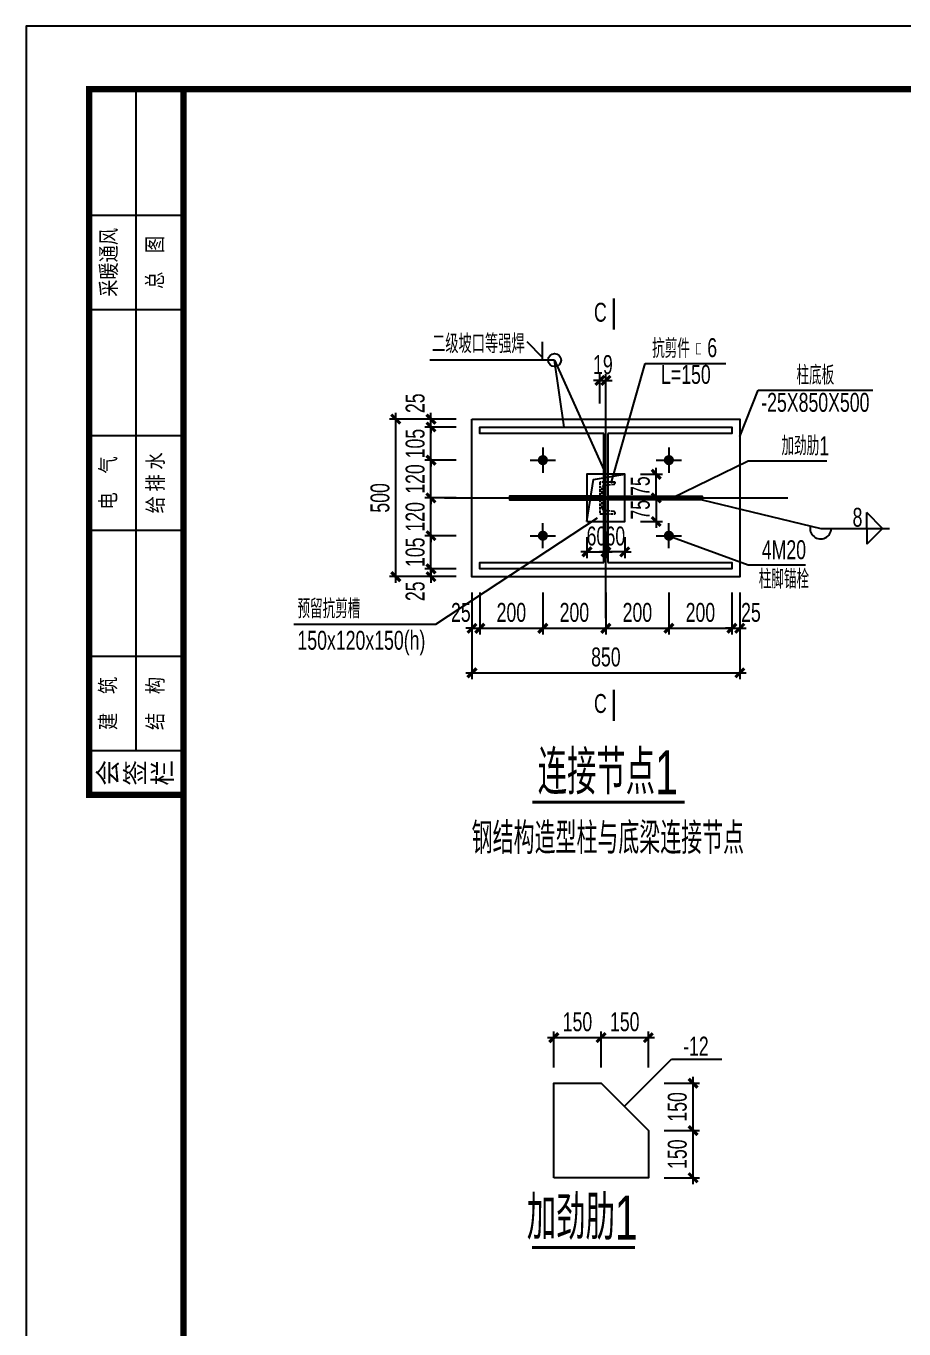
# Model space of a CAD drawing. Header units: millimetres. Extents: x 2359 to 61759, y 2141 to 44141.
# Drawn here: x 2359 to 16291, y 23464 to 44141 of the extents above; entities that cross this region are included whole.
import ezdxf
from ezdxf.enums import TextEntityAlignment as Align

# ---------------------------------------------------------------- set-up
doc = ezdxf.new("R2010")
doc.units = ezdxf.units.MM
doc.header["$LTSCALE"] = 800
doc.linetypes.add('Sx-T-GZJD$0$Sx-T-A-DG$0$DASH', pattern=[0.35, 0.25, -0.1])
doc.linetypes.add('Sx-T-GZJD$0$Sx-T-A-DG$0$DOTE', pattern=[2.42, 2, -0.2, 0.02, -0.2])
for name, color, linetype in [('Sx-T-GZJD$0$S-TEXT', 7, 'Continuous'), ('Sx-T-GZJD$0$Sx-T-A-DG$0$F-TEXT', 7, 'Continuous'), ('Sx-T-GZJD$0$Sx-T-A-DG$0$Prof', 2, 'Continuous'), ('Sx-T-GZJD$0$Sx-T-A-DG$0$PUB_TEXT', 7, 'Continuous'), ('Sx-T-GZJD$0$Sx-T-A-DG$0$S-AXIS', 222, 'Sx-T-GZJD$0$Sx-T-A-DG$0$DOTE'), ('Sx-T-GZJD$0$Sx-T-A-DG$0$S-BDER', 101, 'Continuous'), ('Sx-T-GZJD$0$Sx-T-A-DG$0$S-COLU', 30, 'Continuous'), ('Sx-T-GZJD$0$Sx-T-A-DG$0$STGJ_BOLT_THIN', 9, 'Continuous')]:
    doc.layers.add(name, color=color, linetype=linetype)
doc.styles.add('JZFZ-LOGO-CHB', font='SIMYOU.TTF', dxfattribs={"width": 0.8})
doc.styles.add('Sx-T-GZJD$0$Sx-T-A-DG$0$TSSD_Dimension', font='jzfz_ena.shx', dxfattribs={"width": 0.7, "bigfont": 'JZFZ_CNA.shx'})
doc.styles.add('Sx-T-GZJD$0$Sx-T-A-DG$0$TSSD_Rein', font='Tssdeng.shx', dxfattribs={"width": 0.7, "bigfont": 'hztxt.shx'})
doc.dimstyles.new('Sx-T-GZJD$0$Sx-T-A-DG$0$TSSD_100_20', dxfattribs={"dimtxt": 300, "dimasz": 100, "dimexe": 100, "dimexo": 250, "dimgap": 100, "dimtad": 1, "dimdec": 0, "dimlfac": 0.2, "dimzin": 0, "dimdsep": 46, "dimtxsty": 'Sx-T-GZJD$0$Sx-T-A-DG$0$TSSD_Dimension', "dimblk": 'Sx-T-GZJD$0$Sx-T-A-DG$0$_ArchTick', "dimcen": 0, "dimdle": 100, "dimclrt": 7, "dimadec": 0, "dimazin": 0, "dimtfac": 1, "dimtdec": 0, "dimtix": 1, "dimtmove": 2, "dimatfit": 3, "dimfxl": 0, "dimtolj": 1, "dimtzin": 0, "dimarcsym": 0})

# ---------------------------------------------------------------- blocks, each defined once
blk = doc.blocks.new('Sx-T-GZJD$0$Sx-T-A-DG$0$_ArchTick')
at = {"color": 0, "const_width": 0.5}
blk.add_lwpolyline([(-0.71, -0.71), (0.71, 0.71)], dxfattribs=at)
blk = doc.blocks.new('*D40')
at = {"layer": 'Defpoints', "color": 0, "transparency": 16777216}
for p in [(9436, 35403), (9561, 35403), (9561, 34584)]:
    blk.add_point(p, dxfattribs=at)
at = {"layer": 'Sx-T-GZJD$0$Sx-T-A-DG$0$S-BDER', "color": 0, "lineweight": -2, "transparency": 16777216}
for p, q in [((9436, 35153), (9436, 34484)), ((9561, 35153), (9561, 34484)), ((9436, 34584), (9336, 34584)), ((9436, 34584), (9561, 34584)), ((9561, 34584), (9661, 34584))]:
    blk.add_line(p, q, dxfattribs=at)
at = {"layer": 'Sx-T-GZJD$0$Sx-T-A-DG$0$S-BDER', "color": 0, "lineweight": -2, "transparency": 16777216, "xscale": 100, "yscale": 100, "zscale": 100}
blk.add_blockref('Sx-T-GZJD$0$Sx-T-A-DG$0$_ArchTick', (9436, 34584), dxfattribs=at)
at = {"layer": 'Sx-T-GZJD$0$Sx-T-A-DG$0$S-BDER', "color": 0, "lineweight": -2, "transparency": 16777216, "xscale": 100, "yscale": 100, "zscale": 100, "rotation": 180}
blk.add_blockref('Sx-T-GZJD$0$Sx-T-A-DG$0$_ArchTick', (9561, 34584), dxfattribs=at)
at = {"layer": 'Sx-T-GZJD$0$Sx-T-A-DG$0$S-BDER', "color": 7, "transparency": 16777216, "insert": (9259, 34834), "char_height": 300, "attachment_point": 5, "style": 'Sx-T-GZJD$0$Sx-T-A-DG$0$TSSD_Dimension'}
blk.add_mtext('\\A1;25', dxfattribs=at)
blk = doc.blocks.new('*D41')
at = {"layer": 'Defpoints', "color": 0, "transparency": 16777216}
for p in [(13561, 35403), (13686, 35403), (13686, 34584)]:
    blk.add_point(p, dxfattribs=at)
at = {"layer": 'Sx-T-GZJD$0$Sx-T-A-DG$0$S-BDER', "color": 0, "lineweight": -2, "transparency": 16777216}
for p, q in [((13561, 35153), (13561, 34484)), ((13686, 35153), (13686, 34484)), ((13561, 34584), (13461, 34584)), ((13561, 34584), (13686, 34584)), ((13686, 34584), (13786, 34584))]:
    blk.add_line(p, q, dxfattribs=at)
at = {"layer": 'Sx-T-GZJD$0$Sx-T-A-DG$0$S-BDER', "color": 0, "lineweight": -2, "transparency": 16777216, "xscale": 100, "yscale": 100, "zscale": 100}
blk.add_blockref('Sx-T-GZJD$0$Sx-T-A-DG$0$_ArchTick', (13561, 34584), dxfattribs=at)
at = {"layer": 'Sx-T-GZJD$0$Sx-T-A-DG$0$S-BDER', "color": 0, "lineweight": -2, "transparency": 16777216, "xscale": 100, "yscale": 100, "zscale": 100, "rotation": 180}
blk.add_blockref('Sx-T-GZJD$0$Sx-T-A-DG$0$_ArchTick', (13686, 34584), dxfattribs=at)
at = {"layer": 'Sx-T-GZJD$0$Sx-T-A-DG$0$S-BDER', "color": 7, "transparency": 16777216, "insert": (13863, 34834), "char_height": 300, "attachment_point": 5, "style": 'Sx-T-GZJD$0$Sx-T-A-DG$0$TSSD_Dimension'}
blk.add_mtext('\\A1;25', dxfattribs=at)
blk = doc.blocks.new('*D42')
at = {"layer": 'Defpoints', "color": 0, "transparency": 16777216}
for p in [(8785, 36053), (9436, 36053), (9436, 35528)]:
    blk.add_point(p, dxfattribs=at)
at = {"layer": 'Sx-T-GZJD$0$Sx-T-A-DG$0$S-BDER', "color": 0, "lineweight": -2, "transparency": 16777216}
for p, q in [((9186, 36053), (8685, 36053)), ((8785, 36053), (8785, 36153)), ((8785, 35528), (8785, 36053)), ((9186, 35528), (8685, 35528)), ((8785, 35528), (8785, 35428))]:
    blk.add_line(p, q, dxfattribs=at)
at = {"layer": 'Sx-T-GZJD$0$Sx-T-A-DG$0$S-BDER', "color": 0, "lineweight": -2, "transparency": 16777216, "xscale": 100, "yscale": 100, "zscale": 100}
for p, rotation in [((8785, 36053), 270), ((8785, 35528), 90)]:
    blk.add_blockref('Sx-T-GZJD$0$Sx-T-A-DG$0$_ArchTick', p, dxfattribs=dict(at, rotation=rotation))
at = {"layer": 'Sx-T-GZJD$0$Sx-T-A-DG$0$S-BDER', "color": 7, "transparency": 16777216, "insert": (8535, 35790), "char_height": 300, "attachment_point": 5, "rotation": 90, "style": 'Sx-T-GZJD$0$Sx-T-A-DG$0$TSSD_Dimension'}
blk.add_mtext('\\A1;105', dxfattribs=at)
blk = doc.blocks.new('*D43')
at = {"layer": 'Defpoints', "color": 0, "transparency": 16777216}
for p in [(8785, 37903), (9436, 37903), (9436, 37778)]:
    blk.add_point(p, dxfattribs=at)
at = {"layer": 'Sx-T-GZJD$0$Sx-T-A-DG$0$S-BDER', "color": 0, "lineweight": -2, "transparency": 16777216}
for p, q in [((9186, 37903), (8685, 37903)), ((8785, 37903), (8785, 38003)), ((8785, 37778), (8785, 37903)), ((9186, 37778), (8685, 37778)), ((8785, 37778), (8785, 37678))]:
    blk.add_line(p, q, dxfattribs=at)
at = {"layer": 'Sx-T-GZJD$0$Sx-T-A-DG$0$S-BDER', "color": 0, "lineweight": -2, "transparency": 16777216, "xscale": 100, "yscale": 100, "zscale": 100}
for p, rotation in [((8785, 37903), 270), ((8785, 37778), 90)]:
    blk.add_blockref('Sx-T-GZJD$0$Sx-T-A-DG$0$_ArchTick', p, dxfattribs=dict(at, rotation=rotation))
at = {"layer": 'Sx-T-GZJD$0$Sx-T-A-DG$0$S-BDER', "color": 7, "transparency": 16777216, "insert": (8535, 38155), "char_height": 300, "attachment_point": 5, "rotation": 90, "style": 'Sx-T-GZJD$0$Sx-T-A-DG$0$TSSD_Dimension'}
blk.add_mtext('\\A1;25', dxfattribs=at)
blk = doc.blocks.new('*D44')
at = {"layer": 'Defpoints', "color": 0, "transparency": 16777216}
for p in [(9436, 35403), (13686, 35403), (13686, 33877)]:
    blk.add_point(p, dxfattribs=at)
at = {"layer": 'Sx-T-GZJD$0$Sx-T-A-DG$0$S-BDER', "color": 0, "lineweight": -2, "transparency": 16777216}
for p, q in [((9436, 35153), (9436, 33777)), ((13686, 35153), (13686, 33777)), ((9336, 33877), (13786, 33877))]:
    blk.add_line(p, q, dxfattribs=at)
at = {"layer": 'Sx-T-GZJD$0$Sx-T-A-DG$0$S-BDER', "color": 0, "lineweight": -2, "transparency": 16777216, "xscale": 100, "yscale": 100, "zscale": 100, "rotation": 180}
blk.add_blockref('Sx-T-GZJD$0$Sx-T-A-DG$0$_ArchTick', (9436, 33877), dxfattribs=at)
at = {"layer": 'Sx-T-GZJD$0$Sx-T-A-DG$0$S-BDER', "color": 0, "lineweight": -2, "transparency": 16777216, "xscale": 100, "yscale": 100, "zscale": 100}
blk.add_blockref('Sx-T-GZJD$0$Sx-T-A-DG$0$_ArchTick', (13686, 33877), dxfattribs=at)
at = {"layer": 'Sx-T-GZJD$0$Sx-T-A-DG$0$S-BDER', "color": 7, "transparency": 16777216, "insert": (11561, 34127), "char_height": 300, "attachment_point": 5, "style": 'Sx-T-GZJD$0$Sx-T-A-DG$0$TSSD_Dimension'}
blk.add_mtext('\\A1;850', dxfattribs=at)
blk = doc.blocks.new('*D45')
at = {"layer": 'Defpoints', "color": 0, "transparency": 16777216}
for p in [(8227, 37903), (9436, 37903), (9436, 35403)]:
    blk.add_point(p, dxfattribs=at)
at = {"layer": 'Sx-T-GZJD$0$Sx-T-A-DG$0$S-BDER', "color": 0, "lineweight": -2, "transparency": 16777216}
for p, q in [((9186, 37903), (8127, 37903)), ((8227, 35303), (8227, 38003)), ((9186, 35403), (8127, 35403))]:
    blk.add_line(p, q, dxfattribs=at)
at = {"layer": 'Sx-T-GZJD$0$Sx-T-A-DG$0$S-BDER', "color": 0, "lineweight": -2, "transparency": 16777216, "xscale": 100, "yscale": 100, "zscale": 100}
for p, rotation in [((8227, 37903), 90), ((8227, 35403), 270)]:
    blk.add_blockref('Sx-T-GZJD$0$Sx-T-A-DG$0$_ArchTick', p, dxfattribs=dict(at, rotation=rotation))
at = {"layer": 'Sx-T-GZJD$0$Sx-T-A-DG$0$S-BDER', "color": 7, "transparency": 16777216, "insert": (7977, 36653), "char_height": 300, "attachment_point": 5, "rotation": 90, "style": 'Sx-T-GZJD$0$Sx-T-A-DG$0$TSSD_Dimension'}
blk.add_mtext('\\A1;500', dxfattribs=at)
blk = doc.blocks.new('*D46')
at = {"layer": 'Defpoints', "color": 0, "transparency": 16777216}
for p in [(11485, 28087), (10735, 27363), (11485, 27363)]:
    blk.add_point(p, dxfattribs=at)
at = {"layer": 'Sx-T-GZJD$0$Sx-T-A-DG$0$S-BDER', "color": 0, "lineweight": -2, "transparency": 16777216}
for p, q in [((10735, 27613), (10735, 28187)), ((11485, 27613), (11485, 28187)), ((10635, 28087), (11585, 28087))]:
    blk.add_line(p, q, dxfattribs=at)
at = {"layer": 'Sx-T-GZJD$0$Sx-T-A-DG$0$S-BDER', "color": 0, "lineweight": -2, "transparency": 16777216, "xscale": 100, "yscale": 100, "zscale": 100, "rotation": 180}
blk.add_blockref('Sx-T-GZJD$0$Sx-T-A-DG$0$_ArchTick', (10735, 28087), dxfattribs=at)
at = {"layer": 'Sx-T-GZJD$0$Sx-T-A-DG$0$S-BDER', "color": 0, "lineweight": -2, "transparency": 16777216, "xscale": 100, "yscale": 100, "zscale": 100}
blk.add_blockref('Sx-T-GZJD$0$Sx-T-A-DG$0$_ArchTick', (11485, 28087), dxfattribs=at)
at = {"layer": 'Sx-T-GZJD$0$Sx-T-A-DG$0$S-BDER', "color": 7, "transparency": 16777216, "insert": (11110, 28337), "char_height": 300, "attachment_point": 5, "style": 'Sx-T-GZJD$0$Sx-T-A-DG$0$TSSD_Dimension'}
blk.add_mtext('\\A1;150', dxfattribs=at)
blk = doc.blocks.new('*D47')
at = {"layer": 'Defpoints', "color": 0, "transparency": 16777216}
for p in [(12235, 28087), (11485, 27363), (12235, 27363)]:
    blk.add_point(p, dxfattribs=at)
at = {"layer": 'Sx-T-GZJD$0$Sx-T-A-DG$0$S-BDER', "color": 0, "lineweight": -2, "transparency": 16777216}
for p, q in [((11485, 27613), (11485, 28187)), ((12235, 27613), (12235, 28187)), ((11385, 28087), (12335, 28087))]:
    blk.add_line(p, q, dxfattribs=at)
at = {"layer": 'Sx-T-GZJD$0$Sx-T-A-DG$0$S-BDER', "color": 0, "lineweight": -2, "transparency": 16777216, "xscale": 100, "yscale": 100, "zscale": 100, "rotation": 180}
blk.add_blockref('Sx-T-GZJD$0$Sx-T-A-DG$0$_ArchTick', (11485, 28087), dxfattribs=at)
at = {"layer": 'Sx-T-GZJD$0$Sx-T-A-DG$0$S-BDER', "color": 0, "lineweight": -2, "transparency": 16777216, "xscale": 100, "yscale": 100, "zscale": 100}
blk.add_blockref('Sx-T-GZJD$0$Sx-T-A-DG$0$_ArchTick', (12235, 28087), dxfattribs=at)
at = {"layer": 'Sx-T-GZJD$0$Sx-T-A-DG$0$S-BDER', "color": 7, "transparency": 16777216, "insert": (11860, 28337), "char_height": 300, "attachment_point": 5, "style": 'Sx-T-GZJD$0$Sx-T-A-DG$0$TSSD_Dimension'}
blk.add_mtext('\\A1;150', dxfattribs=at)
blk = doc.blocks.new('*D48')
at = {"layer": 'Defpoints', "color": 0, "transparency": 16777216}
for p in [(12235, 26613), (12945, 26613), (12235, 25863)]:
    blk.add_point(p, dxfattribs=at)
at = {"layer": 'Sx-T-GZJD$0$Sx-T-A-DG$0$S-BDER', "color": 0, "lineweight": -2, "transparency": 16777216}
for p, q in [((12945, 25763), (12945, 26713)), ((12485, 26613), (13045, 26613)), ((12485, 25863), (13045, 25863))]:
    blk.add_line(p, q, dxfattribs=at)
at = {"layer": 'Sx-T-GZJD$0$Sx-T-A-DG$0$S-BDER', "color": 0, "lineweight": -2, "transparency": 16777216, "xscale": 100, "yscale": 100, "zscale": 100}
for p, rotation in [((12945, 26613), 90), ((12945, 25863), 270)]:
    blk.add_blockref('Sx-T-GZJD$0$Sx-T-A-DG$0$_ArchTick', p, dxfattribs=dict(at, rotation=rotation))
at = {"layer": 'Sx-T-GZJD$0$Sx-T-A-DG$0$S-BDER', "color": 7, "transparency": 16777216, "insert": (12695, 26238), "char_height": 300, "attachment_point": 5, "rotation": 90, "style": 'Sx-T-GZJD$0$Sx-T-A-DG$0$TSSD_Dimension'}
blk.add_mtext('\\A1;150', dxfattribs=at)
blk = doc.blocks.new('*D49')
at = {"layer": 'Defpoints', "color": 0, "transparency": 16777216}
for p in [(12235, 27363), (12945, 27363), (12235, 26613)]:
    blk.add_point(p, dxfattribs=at)
at = {"layer": 'Sx-T-GZJD$0$Sx-T-A-DG$0$S-BDER', "color": 0, "lineweight": -2, "transparency": 16777216}
for p, q in [((12485, 27363), (13045, 27363)), ((12945, 26513), (12945, 27463)), ((12485, 26613), (13045, 26613))]:
    blk.add_line(p, q, dxfattribs=at)
at = {"layer": 'Sx-T-GZJD$0$Sx-T-A-DG$0$S-BDER', "color": 0, "lineweight": -2, "transparency": 16777216, "xscale": 100, "yscale": 100, "zscale": 100}
for p, rotation in [((12945, 27363), 90), ((12945, 26613), 270)]:
    blk.add_blockref('Sx-T-GZJD$0$Sx-T-A-DG$0$_ArchTick', p, dxfattribs=dict(at, rotation=rotation))
at = {"layer": 'Sx-T-GZJD$0$Sx-T-A-DG$0$S-BDER', "color": 7, "transparency": 16777216, "insert": (12695, 26988), "char_height": 300, "attachment_point": 5, "rotation": 90, "style": 'Sx-T-GZJD$0$Sx-T-A-DG$0$TSSD_Dimension'}
blk.add_mtext('\\A1;150', dxfattribs=at)
blk = doc.blocks.new('*D83')
at = {"layer": 'Defpoints', "color": 0, "transparency": 16777216}
for p in [(10561, 35403), (11561, 35403), (11561, 34584)]:
    blk.add_point(p, dxfattribs=at)
at = {"layer": 'Sx-T-GZJD$0$Sx-T-A-DG$0$S-BDER', "color": 0, "lineweight": -2, "transparency": 16777216}
for p, q in [((10561, 35153), (10561, 34484)), ((11561, 35153), (11561, 34484)), ((10461, 34584), (11661, 34584))]:
    blk.add_line(p, q, dxfattribs=at)
at = {"layer": 'Sx-T-GZJD$0$Sx-T-A-DG$0$S-BDER', "color": 0, "lineweight": -2, "transparency": 16777216, "xscale": 100, "yscale": 100, "zscale": 100, "rotation": 180}
blk.add_blockref('Sx-T-GZJD$0$Sx-T-A-DG$0$_ArchTick', (10561, 34584), dxfattribs=at)
at = {"layer": 'Sx-T-GZJD$0$Sx-T-A-DG$0$S-BDER', "color": 0, "lineweight": -2, "transparency": 16777216, "xscale": 100, "yscale": 100, "zscale": 100}
blk.add_blockref('Sx-T-GZJD$0$Sx-T-A-DG$0$_ArchTick', (11561, 34584), dxfattribs=at)
at = {"layer": 'Sx-T-GZJD$0$Sx-T-A-DG$0$S-BDER', "color": 7, "transparency": 16777216, "insert": (11061, 34834), "char_height": 300, "attachment_point": 5, "style": 'Sx-T-GZJD$0$Sx-T-A-DG$0$TSSD_Dimension'}
blk.add_mtext('\\A1;200', dxfattribs=at)
blk = doc.blocks.new('*D84')
at = {"layer": 'Defpoints', "color": 0, "transparency": 16777216}
for p in [(11561, 35403), (12561, 35403), (12561, 34584)]:
    blk.add_point(p, dxfattribs=at)
at = {"layer": 'Sx-T-GZJD$0$Sx-T-A-DG$0$S-BDER', "color": 0, "lineweight": -2, "transparency": 16777216}
for p, q in [((11561, 35153), (11561, 34484)), ((12561, 35153), (12561, 34484)), ((11461, 34584), (12661, 34584))]:
    blk.add_line(p, q, dxfattribs=at)
at = {"layer": 'Sx-T-GZJD$0$Sx-T-A-DG$0$S-BDER', "color": 0, "lineweight": -2, "transparency": 16777216, "xscale": 100, "yscale": 100, "zscale": 100, "rotation": 180}
blk.add_blockref('Sx-T-GZJD$0$Sx-T-A-DG$0$_ArchTick', (11561, 34584), dxfattribs=at)
at = {"layer": 'Sx-T-GZJD$0$Sx-T-A-DG$0$S-BDER', "color": 0, "lineweight": -2, "transparency": 16777216, "xscale": 100, "yscale": 100, "zscale": 100}
blk.add_blockref('Sx-T-GZJD$0$Sx-T-A-DG$0$_ArchTick', (12561, 34584), dxfattribs=at)
at = {"layer": 'Sx-T-GZJD$0$Sx-T-A-DG$0$S-BDER', "color": 7, "transparency": 16777216, "insert": (12061, 34834), "char_height": 300, "attachment_point": 5, "style": 'Sx-T-GZJD$0$Sx-T-A-DG$0$TSSD_Dimension'}
blk.add_mtext('\\A1;200', dxfattribs=at)
blk = doc.blocks.new('*D85')
at = {"layer": 'Defpoints', "color": 0, "transparency": 16777216}
for p in [(8785, 36653), (9436, 36653), (9436, 36053)]:
    blk.add_point(p, dxfattribs=at)
at = {"layer": 'Sx-T-GZJD$0$Sx-T-A-DG$0$S-BDER', "color": 0, "lineweight": -2, "transparency": 16777216}
for p, q in [((9186, 36653), (8685, 36653)), ((8785, 36653), (8785, 36753)), ((8785, 36053), (8785, 36653)), ((9186, 36053), (8685, 36053)), ((8785, 36053), (8785, 35953))]:
    blk.add_line(p, q, dxfattribs=at)
at = {"layer": 'Sx-T-GZJD$0$Sx-T-A-DG$0$S-BDER', "color": 0, "lineweight": -2, "transparency": 16777216, "xscale": 100, "yscale": 100, "zscale": 100}
for p, rotation in [((8785, 36653), 270), ((8785, 36053), 90)]:
    blk.add_blockref('Sx-T-GZJD$0$Sx-T-A-DG$0$_ArchTick', p, dxfattribs=dict(at, rotation=rotation))
at = {"layer": 'Sx-T-GZJD$0$Sx-T-A-DG$0$S-BDER', "color": 7, "transparency": 16777216, "insert": (8535, 36353), "char_height": 300, "attachment_point": 5, "rotation": 90, "style": 'Sx-T-GZJD$0$Sx-T-A-DG$0$TSSD_Dimension'}
blk.add_mtext('\\A1;120', dxfattribs=at)
blk = doc.blocks.new('*D86')
at = {"layer": 'Defpoints', "color": 0, "transparency": 16777216}
for p in [(8785, 37253), (9436, 37253), (9436, 36653)]:
    blk.add_point(p, dxfattribs=at)
at = {"layer": 'Sx-T-GZJD$0$Sx-T-A-DG$0$S-BDER', "color": 0, "lineweight": -2, "transparency": 16777216}
for p, q in [((9186, 37253), (8685, 37253)), ((8785, 37253), (8785, 37353)), ((8785, 36653), (8785, 37253)), ((9186, 36653), (8685, 36653)), ((8785, 36653), (8785, 36553))]:
    blk.add_line(p, q, dxfattribs=at)
at = {"layer": 'Sx-T-GZJD$0$Sx-T-A-DG$0$S-BDER', "color": 0, "lineweight": -2, "transparency": 16777216, "xscale": 100, "yscale": 100, "zscale": 100}
for p, rotation in [((8785, 37253), 270), ((8785, 36653), 90)]:
    blk.add_blockref('Sx-T-GZJD$0$Sx-T-A-DG$0$_ArchTick', p, dxfattribs=dict(at, rotation=rotation))
at = {"layer": 'Sx-T-GZJD$0$Sx-T-A-DG$0$S-BDER', "color": 7, "transparency": 16777216, "insert": (8535, 36953), "char_height": 300, "attachment_point": 5, "rotation": 90, "style": 'Sx-T-GZJD$0$Sx-T-A-DG$0$TSSD_Dimension'}
blk.add_mtext('\\A1;120', dxfattribs=at)
blk = doc.blocks.new('*D92')
at = {"layer": 'Defpoints', "color": 0, "transparency": 16777216}
for p in [(11561, 38517), (11466, 37903), (11561, 37903)]:
    blk.add_point(p, dxfattribs=at)
at = {"layer": 'Sx-T-GZJD$0$Sx-T-A-DG$0$S-BDER', "color": 0, "lineweight": -2, "transparency": 16777216}
for p, q in [((11466, 38517), (11366, 38517)), ((11466, 38153), (11466, 38617)), ((11466, 38517), (11561, 38517)), ((11561, 38153), (11561, 38617)), ((11561, 38517), (11661, 38517))]:
    blk.add_line(p, q, dxfattribs=at)
at = {"layer": 'Sx-T-GZJD$0$Sx-T-A-DG$0$S-BDER', "color": 0, "lineweight": -2, "transparency": 16777216, "xscale": 100, "yscale": 100, "zscale": 100}
blk.add_blockref('Sx-T-GZJD$0$Sx-T-A-DG$0$_ArchTick', (11466, 38517), dxfattribs=at)
at = {"layer": 'Sx-T-GZJD$0$Sx-T-A-DG$0$S-BDER', "color": 0, "lineweight": -2, "transparency": 16777216, "xscale": 100, "yscale": 100, "zscale": 100, "rotation": 180}
blk.add_blockref('Sx-T-GZJD$0$Sx-T-A-DG$0$_ArchTick', (11561, 38517), dxfattribs=at)
at = {"layer": 'Sx-T-GZJD$0$Sx-T-A-DG$0$S-BDER', "color": 7, "transparency": 16777216, "insert": (11514, 38767), "char_height": 300, "attachment_point": 5, "style": 'Sx-T-GZJD$0$Sx-T-A-DG$0$TSSD_Dimension'}
blk.add_mtext('\\A1;19', dxfattribs=at)
blk = doc.blocks.new('*D94')
at = {"layer": 'Defpoints', "color": 0, "transparency": 16777216}
for p in [(11561, 36278), (11861, 36278), (11561, 35796)]:
    blk.add_point(p, dxfattribs=at)
at = {"layer": 'Sx-T-GZJD$0$Sx-T-A-DG$0$S-BDER', "color": 0, "lineweight": -2, "transparency": 16777216}
for p, q in [((11561, 36028), (11561, 35696)), ((11861, 36028), (11861, 35696)), ((11561, 35796), (11461, 35796)), ((11861, 35796), (11561, 35796)), ((11861, 35796), (11961, 35796))]:
    blk.add_line(p, q, dxfattribs=at)
at = {"layer": 'Sx-T-GZJD$0$Sx-T-A-DG$0$S-BDER', "color": 0, "lineweight": -2, "transparency": 16777216, "xscale": 100, "yscale": 100, "zscale": 100}
blk.add_blockref('Sx-T-GZJD$0$Sx-T-A-DG$0$_ArchTick', (11561, 35796), dxfattribs=at)
at = {"layer": 'Sx-T-GZJD$0$Sx-T-A-DG$0$S-BDER', "color": 0, "lineweight": -2, "transparency": 16777216, "xscale": 100, "yscale": 100, "zscale": 100, "rotation": 180}
blk.add_blockref('Sx-T-GZJD$0$Sx-T-A-DG$0$_ArchTick', (11861, 35796), dxfattribs=at)
at = {"layer": 'Sx-T-GZJD$0$Sx-T-A-DG$0$S-BDER', "color": 7, "transparency": 16777216, "insert": (11711, 36046), "char_height": 300, "attachment_point": 5, "style": 'Sx-T-GZJD$0$Sx-T-A-DG$0$TSSD_Dimension'}
blk.add_mtext('\\A1;60', dxfattribs=at)
blk = doc.blocks.new('*D95')
at = {"layer": 'Defpoints', "color": 0, "transparency": 16777216}
for p in [(11861, 36653), (11861, 36278), (12359, 36278)]:
    blk.add_point(p, dxfattribs=at)
at = {"layer": 'Sx-T-GZJD$0$Sx-T-A-DG$0$S-BDER', "color": 0, "lineweight": -2, "transparency": 16777216}
for p, q in [((12111, 36653), (12459, 36653)), ((12359, 36653), (12359, 36753)), ((12359, 36653), (12359, 36278)), ((12111, 36278), (12459, 36278)), ((12359, 36278), (12359, 36178))]:
    blk.add_line(p, q, dxfattribs=at)
at = {"layer": 'Sx-T-GZJD$0$Sx-T-A-DG$0$S-BDER', "color": 0, "lineweight": -2, "transparency": 16777216, "xscale": 100, "yscale": 100, "zscale": 100}
for p, rotation in [((12359, 36653), 270), ((12359, 36278), 90)]:
    blk.add_blockref('Sx-T-GZJD$0$Sx-T-A-DG$0$_ArchTick', p, dxfattribs=dict(at, rotation=rotation))
at = {"layer": 'Sx-T-GZJD$0$Sx-T-A-DG$0$S-BDER', "color": 7, "transparency": 16777216, "insert": (12109, 36465), "char_height": 300, "attachment_point": 5, "rotation": 90, "style": 'Sx-T-GZJD$0$Sx-T-A-DG$0$TSSD_Dimension'}
blk.add_mtext('\\A1;75', dxfattribs=at)
blk = doc.blocks.new('*D96')
at = {"layer": 'Defpoints', "color": 0, "transparency": 16777216}
for p in [(11261, 36278), (11561, 36278), (11561, 35796)]:
    blk.add_point(p, dxfattribs=at)
at = {"layer": 'Sx-T-GZJD$0$Sx-T-A-DG$0$S-BDER', "color": 0, "lineweight": -2, "transparency": 16777216}
for p, q in [((11261, 36028), (11261, 35696)), ((11561, 36028), (11561, 35696)), ((11261, 35796), (11161, 35796)), ((11261, 35796), (11561, 35796)), ((11561, 35796), (11661, 35796))]:
    blk.add_line(p, q, dxfattribs=at)
at = {"layer": 'Sx-T-GZJD$0$Sx-T-A-DG$0$S-BDER', "color": 0, "lineweight": -2, "transparency": 16777216, "xscale": 100, "yscale": 100, "zscale": 100}
blk.add_blockref('Sx-T-GZJD$0$Sx-T-A-DG$0$_ArchTick', (11261, 35796), dxfattribs=at)
at = {"layer": 'Sx-T-GZJD$0$Sx-T-A-DG$0$S-BDER', "color": 0, "lineweight": -2, "transparency": 16777216, "xscale": 100, "yscale": 100, "zscale": 100, "rotation": 180}
blk.add_blockref('Sx-T-GZJD$0$Sx-T-A-DG$0$_ArchTick', (11561, 35796), dxfattribs=at)
at = {"layer": 'Sx-T-GZJD$0$Sx-T-A-DG$0$S-BDER', "color": 7, "transparency": 16777216, "insert": (11411, 36046), "char_height": 300, "attachment_point": 5, "style": 'Sx-T-GZJD$0$Sx-T-A-DG$0$TSSD_Dimension'}
blk.add_mtext('\\A1;60', dxfattribs=at)
blk = doc.blocks.new('*D97')
at = {"layer": 'Defpoints', "color": 0, "transparency": 16777216}
for p in [(11861, 37028), (12359, 37028), (11861, 36653)]:
    blk.add_point(p, dxfattribs=at)
at = {"layer": 'Sx-T-GZJD$0$Sx-T-A-DG$0$S-BDER', "color": 0, "lineweight": -2, "transparency": 16777216}
for p, q in [((12111, 37028), (12459, 37028)), ((12359, 37028), (12359, 37128)), ((12359, 36653), (12359, 37028)), ((12111, 36653), (12459, 36653)), ((12359, 36653), (12359, 36553))]:
    blk.add_line(p, q, dxfattribs=at)
at = {"layer": 'Sx-T-GZJD$0$Sx-T-A-DG$0$S-BDER', "color": 0, "lineweight": -2, "transparency": 16777216, "xscale": 100, "yscale": 100, "zscale": 100}
for p, rotation in [((12359, 37028), 270), ((12359, 36653), 90)]:
    blk.add_blockref('Sx-T-GZJD$0$Sx-T-A-DG$0$_ArchTick', p, dxfattribs=dict(at, rotation=rotation))
at = {"layer": 'Sx-T-GZJD$0$Sx-T-A-DG$0$S-BDER', "color": 7, "transparency": 16777216, "insert": (12109, 36840), "char_height": 300, "attachment_point": 5, "rotation": 90, "style": 'Sx-T-GZJD$0$Sx-T-A-DG$0$TSSD_Dimension'}
blk.add_mtext('\\A1;75', dxfattribs=at)
blk = doc.blocks.new('*D104')
at = {"layer": 'Defpoints', "color": 0, "transparency": 16777216}
for p in [(8785, 35528), (9436, 35528), (9436, 35403)]:
    blk.add_point(p, dxfattribs=at)
at = {"layer": 'Sx-T-GZJD$0$Sx-T-A-DG$0$S-BDER', "color": 0, "lineweight": -2, "transparency": 16777216}
for p, q in [((8785, 35528), (8785, 35628)), ((9186, 35528), (8685, 35528)), ((9186, 35403), (8685, 35403)), ((8785, 35403), (8785, 35528)), ((8785, 35403), (8785, 35303))]:
    blk.add_line(p, q, dxfattribs=at)
at = {"layer": 'Sx-T-GZJD$0$Sx-T-A-DG$0$S-BDER', "color": 0, "lineweight": -2, "transparency": 16777216, "xscale": 100, "yscale": 100, "zscale": 100}
for p, rotation in [((8785, 35528), 270), ((8785, 35403), 90)]:
    blk.add_blockref('Sx-T-GZJD$0$Sx-T-A-DG$0$_ArchTick', p, dxfattribs=dict(at, rotation=rotation))
at = {"layer": 'Sx-T-GZJD$0$Sx-T-A-DG$0$S-BDER', "color": 7, "transparency": 16777216, "insert": (8535, 35171), "char_height": 300, "attachment_point": 5, "rotation": 90, "style": 'Sx-T-GZJD$0$Sx-T-A-DG$0$TSSD_Dimension'}
blk.add_mtext('\\A1;25', dxfattribs=at)
blk = doc.blocks.new('*D105')
at = {"layer": 'Defpoints', "color": 0, "transparency": 16777216}
for p in [(8785, 37778), (9436, 37778), (9436, 37253)]:
    blk.add_point(p, dxfattribs=at)
at = {"layer": 'Sx-T-GZJD$0$Sx-T-A-DG$0$S-BDER', "color": 0, "lineweight": -2, "transparency": 16777216}
for p, q in [((8785, 37778), (8785, 37878)), ((9186, 37778), (8685, 37778)), ((8785, 37253), (8785, 37778)), ((9186, 37253), (8685, 37253)), ((8785, 37253), (8785, 37153))]:
    blk.add_line(p, q, dxfattribs=at)
at = {"layer": 'Sx-T-GZJD$0$Sx-T-A-DG$0$S-BDER', "color": 0, "lineweight": -2, "transparency": 16777216, "xscale": 100, "yscale": 100, "zscale": 100}
for p, rotation in [((8785, 37778), 270), ((8785, 37253), 90)]:
    blk.add_blockref('Sx-T-GZJD$0$Sx-T-A-DG$0$_ArchTick', p, dxfattribs=dict(at, rotation=rotation))
at = {"layer": 'Sx-T-GZJD$0$Sx-T-A-DG$0$S-BDER', "color": 7, "transparency": 16777216, "insert": (8535, 37515), "char_height": 300, "attachment_point": 5, "rotation": 90, "style": 'Sx-T-GZJD$0$Sx-T-A-DG$0$TSSD_Dimension'}
blk.add_mtext('\\A1;105', dxfattribs=at)
blk = doc.blocks.new('*D106')
at = {"layer": 'Defpoints', "color": 0, "transparency": 16777216}
for p in [(9561, 35403), (10561, 35403), (10561, 34584)]:
    blk.add_point(p, dxfattribs=at)
at = {"layer": 'Sx-T-GZJD$0$Sx-T-A-DG$0$S-BDER', "color": 0, "lineweight": -2, "transparency": 16777216}
for p, q in [((9561, 35153), (9561, 34484)), ((10561, 35153), (10561, 34484)), ((9461, 34584), (10661, 34584))]:
    blk.add_line(p, q, dxfattribs=at)
at = {"layer": 'Sx-T-GZJD$0$Sx-T-A-DG$0$S-BDER', "color": 0, "lineweight": -2, "transparency": 16777216, "xscale": 100, "yscale": 100, "zscale": 100, "rotation": 180}
blk.add_blockref('Sx-T-GZJD$0$Sx-T-A-DG$0$_ArchTick', (9561, 34584), dxfattribs=at)
at = {"layer": 'Sx-T-GZJD$0$Sx-T-A-DG$0$S-BDER', "color": 0, "lineweight": -2, "transparency": 16777216, "xscale": 100, "yscale": 100, "zscale": 100}
blk.add_blockref('Sx-T-GZJD$0$Sx-T-A-DG$0$_ArchTick', (10561, 34584), dxfattribs=at)
at = {"layer": 'Sx-T-GZJD$0$Sx-T-A-DG$0$S-BDER', "color": 7, "transparency": 16777216, "insert": (10061, 34834), "char_height": 300, "attachment_point": 5, "style": 'Sx-T-GZJD$0$Sx-T-A-DG$0$TSSD_Dimension'}
blk.add_mtext('\\A1;200', dxfattribs=at)
blk = doc.blocks.new('*D107')
at = {"layer": 'Defpoints', "color": 0, "transparency": 16777216}
for p in [(12561, 35403), (13561, 35403), (13561, 34584)]:
    blk.add_point(p, dxfattribs=at)
at = {"layer": 'Sx-T-GZJD$0$Sx-T-A-DG$0$S-BDER', "color": 0, "lineweight": -2, "transparency": 16777216}
for p, q in [((12561, 35153), (12561, 34484)), ((13561, 35153), (13561, 34484)), ((12461, 34584), (13661, 34584))]:
    blk.add_line(p, q, dxfattribs=at)
at = {"layer": 'Sx-T-GZJD$0$Sx-T-A-DG$0$S-BDER', "color": 0, "lineweight": -2, "transparency": 16777216, "xscale": 100, "yscale": 100, "zscale": 100, "rotation": 180}
blk.add_blockref('Sx-T-GZJD$0$Sx-T-A-DG$0$_ArchTick', (12561, 34584), dxfattribs=at)
at = {"layer": 'Sx-T-GZJD$0$Sx-T-A-DG$0$S-BDER', "color": 0, "lineweight": -2, "transparency": 16777216, "xscale": 100, "yscale": 100, "zscale": 100}
blk.add_blockref('Sx-T-GZJD$0$Sx-T-A-DG$0$_ArchTick', (13561, 34584), dxfattribs=at)
at = {"layer": 'Sx-T-GZJD$0$Sx-T-A-DG$0$S-BDER', "color": 7, "transparency": 16777216, "insert": (13061, 34834), "char_height": 300, "attachment_point": 5, "style": 'Sx-T-GZJD$0$Sx-T-A-DG$0$TSSD_Dimension'}
blk.add_mtext('\\A1;200', dxfattribs=at)
blk = doc.blocks.new('*U3')
at = {"color": 4}
for p, q in [((-566.5, 295), (-566.5, 400)), ((-574, 380), (-559, 380)), ((-574, 365), (-559, 365)), ((-574, 345), (-559, 345)), ((-574, 330), (-559, 330)), ((-574, 310), (-559, 310)), ((-559, 295), (-574, 295))]:
    blk.add_line(p, q, dxfattribs=at)
blk.add_lwpolyline([(-584, -10), (10, -10), (10, 410), (-584, 410)], close=True, dxfattribs=at)
at = {"color": 4, "const_width": 1}
for points in [[(-559, 400), (-574, 400), (-574, 288), (-559, 288)], [(-559, 0), (0, 0), (0, 400), (-559, 400)]]:
    blk.add_lwpolyline(points, close=True, dxfattribs=at)
at = {"style": 'JZFZ-LOGO-CHB', "width": 0.8}
for s, p in [('采暖通风', (-568.91, 372.5)), ('总    图', (-561.59, 372.5)), ('电    气', (-569, 337.5)), ('给 排 水', (-561.49, 337.5)), ('建    筑', (-569, 302.5)), ('结    构', (-561.5, 302.5))]:
    blk.add_text(s, height=2.5, rotation=90, dxfattribs=at).set_placement(p, align=Align.BOTTOM_CENTER)
at = {"style": 'JZFZ-LOGO-CHB'}
for s, p in [('会', (-569.54, 291.49)), ('签', (-565.19, 291.49)), ('栏', (-560.84, 291.49))]:
    blk.add_text(s, height=3, rotation=90, dxfattribs=at).set_placement(p, align=Align.CENTER)
blk = doc.blocks.new('Sx-T-GZJD')
at = {"layer": 'Sx-T-GZJD$0$S-TEXT'}
blk.add_line((8862.4, 34647.9), (11428.8, 36338.4), dxfattribs=at)
at = {"layer": 'Sx-T-GZJD$0$Sx-T-A-DG$0$F-TEXT'}
for p, q in [((10556.5, 38881.4), (10309.5, 39128.4)), ((10556.5, 38881.4), (10556.5, 39128.4)), ((10556.5, 38840.2), (10556.5, 38881.4)), ((10747.7, 38840.2), (8769.6, 38840.2)), ((10901.1, 37777.7), (10747.7, 38840.2)), ((10747.7, 38840.2), (11531, 37096.2))]:
    blk.add_line(p, q, dxfattribs=at)
blk.add_circle((10747.7, 38840.2), 103.6, dxfattribs=at)
at = {"layer": 'Sx-T-GZJD$0$Sx-T-A-DG$0$Prof', "linetype": 'Sx-T-GZJD$0$Sx-T-A-DG$0$DASH', "ltscale": 0.2}
blk.add_lwpolyline([(11466, 36402.7), (11706, 36402.7), (11706, 36415.9, 0.3853136), (11687.1, 36436.8), (11539.3, 36451.6, -0.3853136), (11501, 36493.9), (11501, 36811.5, -0.3853136), (11539.3, 36853.8), (11687.1, 36868.6, 0.3853136), (11706, 36889.4), (11706, 36902.7), (11466, 36902.7), (11466, 36402.7)], format="xyb", dxfattribs=at)
at = {"layer": 'Sx-T-GZJD$0$Sx-T-A-DG$0$S-AXIS', "linetype": 'Continuous'}
for p, q in [((11561, 34743.3), (11561, 38582.7)), ((9001.5, 36652.7), (14450.7, 36652.7))]:
    blk.add_line(p, q, dxfattribs=at)
at = {"layer": 'Sx-T-GZJD$0$Sx-T-A-DG$0$S-BDER', "color": 7}
for p, q in [((11644.4, 36885.2), (12183.5, 38785.1)), ((12183.5, 38785.1), (13466.4, 38785.1)), ((13686, 37627.7), (13977, 38361)), ((13977, 38361), (15797.5, 38361)), ((12599.8, 36650.6), (13817, 37240.3)), ((13817, 37240.3), (15068.8, 37240.3)), ((13091, 36622.7), (14969.7, 36169.3)), ((15700.5, 36169.3), (15700.5, 36419.3)), ((15950.5, 36169.3), (15700.5, 36419.3)), ((12561, 36052.7), (13817, 35590.7)), ((14969.7, 36169.3), (16061.1, 36169.3)), ((15700.5, 36169.3), (15700.5, 35919.3)), ((15950.5, 36169.3), (15700.5, 35919.3)), ((13817, 35590.7), (14727.1, 35590.7)), ((6609, 34647.9), (8862.4, 34647.9)), ((11852.3, 26995.5), (12600.5, 27743.6)), ((12600.5, 27743.6), (13401.6, 27743.6))]:
    blk.add_line(p, q, dxfattribs=at)
at = {"layer": 'Sx-T-GZJD$0$Sx-T-A-DG$0$S-BDER'}
blk.add_lwpolyline([(4858.9, 43141.3), (53758.9, 43141.3), (53758.9, 3141.3), (4858.9, 3141.3)], close=True, dxfattribs=at)
for points, const_width in [([(11687.2, 39320.8), (11687.2, 39820.8)], 40), ([(11687.2, 33111.7), (11687.2, 33611.7)], 40), ([(10393.9, 31823.7), (12810.7, 31823.7)], 50), ([(10388.9, 24757.5), (12022.5, 24757.5)], 50)]:
    blk.add_lwpolyline(points, dxfattribs=dict(at, const_width=const_width))
at = {"layer": 'Sx-T-GZJD$0$Sx-T-A-DG$0$S-BDER', "color": 7, "const_width": 9}
blk.add_lwpolyline([(13070.6, 39102.4), (12995.7, 39102.4), (12995.7, 38935.1), (13070.6, 38935.1)], dxfattribs=at)
at = {"layer": 'Sx-T-GZJD$0$Sx-T-A-DG$0$S-BDER', "color": 7}
blk.add_lwpolyline([(11261, 36277.7), (11861, 36277.7), (11861, 37027.7), (11261, 37027.7)], close=True, dxfattribs=at)
blk.add_lwpolyline([(11261, 36277.7), (11366, 36944.8), (11861, 37027.7)], dxfattribs=at)
blk.add_arc((14969.7, 36169.3), 167.7, 166.43073, 0, dxfattribs=at)
at = {"layer": 'Sx-T-GZJD$0$Sx-T-A-DG$0$S-COLU'}
for points in [[(9436, 37902.7), (13686, 37902.7), (13686, 35402.7), (9436, 35402.7)], [(11531, 36682.7), (10031, 36682.7), (10031, 36622.7), (11531, 36622.7)], [(11591, 36682.7), (13091, 36682.7), (13091, 36622.7), (11591, 36622.7)]]:
    blk.add_lwpolyline(points, close=True, dxfattribs=at)
for points in [[(11531, 37677.7), (9561, 37677.7), (9561, 37777.7), (13561, 37777.7), (13561, 37677.7), (11591, 37677.7)], [(11531, 35627.7), (11531, 37677.7)], [(11591, 37677.7), (11591, 35627.7)], [(11591, 35627.7), (13561, 35627.7), (13561, 35527.7), (9561, 35527.7), (9561, 35627.7), (11531, 35627.7)], [(10734.7, 25863.2), (10734.7, 27363.2), (11484.7, 27363.2), (12234.7, 26613.2), (12234.7, 25863.2), (10734.7, 25863.2)]]:
    blk.add_lwpolyline(points, dxfattribs=at)
at = {"layer": 'Sx-T-GZJD$0$Sx-T-A-DG$0$STGJ_BOLT_THIN', "color": 1}
for p, q in [((10561, 37452.7), (10561, 37052.7)), ((12561, 37452.7), (12561, 37052.7)), ((10361, 37252.7), (10761, 37252.7)), ((12361, 37252.7), (12761, 37252.7)), ((10561, 35852.7), (10561, 36252.7)), ((12561, 35852.7), (12561, 36252.7)), ((10361, 36052.7), (10761, 36052.7)), ((12361, 36052.7), (12761, 36052.7))]:
    blk.add_line(p, q, dxfattribs=at)
at = {"layer": 'Sx-T-GZJD$0$Sx-T-A-DG$0$STGJ_BOLT_THIN', "color": 1, "const_width": 80}
for points in [[(10561, 37212.7, 1), (10561, 37292.7, 1)], [(12561, 37212.7, 1), (12561, 37292.7, 1)], [(10561, 36092.7, -1), (10561, 36012.7, -1)], [(12561, 36092.7, -1), (12561, 36012.7, -1)]]:
    blk.add_lwpolyline(points, format="xyb", close=True, dxfattribs=at)
at = {"layer": 'Sx-T-GZJD$0$Sx-T-A-DG$0$PUB_TEXT', "style": 'Sx-T-GZJD$0$Sx-T-A-DG$0$TSSD_Rein', "width": 0.7}
blk.add_text('二级坡口等强焊', height=300, dxfattribs=at).set_placement((8802.4, 38949.9))
at = {"layer": 'Sx-T-GZJD$0$Sx-T-A-DG$0$S-BDER', "color": 7, "style": 'Sx-T-GZJD$0$Sx-T-A-DG$0$TSSD_Dimension', "width": 0.7}
for s, p in [('预留抗剪槽', (6666.2, 34742.9, 0)), ('150x120x150(h)', (6666.2, 34243.6, 0))]:
    blk.add_text(s, height=300, dxfattribs=at).set_placement(p)
at = {"layer": 'Sx-T-GZJD$0$Sx-T-A-DG$0$S-BDER', "color": 7, "attachment_point": 5, "style": 'Sx-T-GZJD$0$Sx-T-A-DG$0$TSSD_Dimension'}
for s, insert, char_height in [('\\A1;C', (11473.5, 39597.4), 300), ('\\A1;抗剪件', (12594.4, 39022.9), 300), ('\\A1;6', (13248, 39035.5), 300), ('\\A1;L=150', (12830.7, 38610.4), 300), ('\\A1;柱底板', (14885.2, 38598.9), 300), ('\\A1;-25X850X500', (14885.2, 38167.3), 300), ('\\A1;加劲肋1', (14725.2, 37478.1), 300), ('\\A1;8', (15554.1, 36343.6), 300), ('\\A1;4M20', (14386.5, 35828.5), 300), ('\\A1;柱脚锚栓', (14386.5, 35364.4), 300), ('\\A1;C', (11473.5, 33388.2), 300), ('\\A1;连接节点1', (11592.4, 32295.5), 700), ('\\A1;钢结构造型柱与底梁连接节点', (11592.4, 31250.8), 500), ('\\A1;-12', (12989.3, 27952.7), 300), ('\\A1;加劲肋1', (11187.1, 25229.3), 700)]:
    blk.add_mtext(s, dxfattribs=dict(at, insert=insert, char_height=char_height))
at = {"layer": 'Sx-T-GZJD$0$Sx-T-A-DG$0$S-BDER'}
for base, p1, p2, picture, middle in [((11561, 38516.8), (11466, 37902.7), (11561, 37902.7), '*D92', (11513.5, 38766.8)), ((11561, 35795.9), (11861, 36277.7), (11561, 36277.7), '*D94', (11711, 36045.9)), ((13686, 33877), (9436, 35402.7), (13686, 35402.7), '*D44', (11561, 34127)), ((10561, 34583.7), (9561, 35402.7), (10561, 35402.7), '*D106', (10061, 34833.7)), ((11561, 34583.7), (10561, 35402.7), (11561, 35402.7), '*D83', (11061, 34833.7)), ((12561, 34583.7), (11561, 35402.7), (12561, 35402.7), '*D84', (12061, 34833.7)), ((13561, 34583.7), (12561, 35402.7), (13561, 35402.7), '*D107', (13061, 34833.7)), ((11484.7, 28086.7), (10734.7, 27363.2), (11484.7, 27363.2), '*D46', (11109.7, 28336.7)), ((12234.7, 28086.7), (11484.7, 27363.2), (12234.7, 27363.2), '*D47', (11859.7, 28336.7))]:
    dim = blk.add_linear_dim(base=base, p1=p1, p2=p2, dimstyle='Sx-T-GZJD$0$Sx-T-A-DG$0$TSSD_100_20', dxfattribs=at)
    dim.commit()
    dim.dimension.update_dxf_attribs({"geometry": picture, "text_midpoint": middle})
for base, p1, p2, picture, middle in [((8785.5, 37902.7), (9436, 37777.7), (9436, 37902.7), '*D43', (8535.5, 38155.1)), ((8785.5, 35527.7), (9436, 35402.7), (9436, 35527.7), '*D104', (8535.5, 35171.1))]:
    dim = blk.add_linear_dim(base=base, p1=p1, p2=p2, angle=90, dimstyle='Sx-T-GZJD$0$Sx-T-A-DG$0$TSSD_100_20', dxfattribs=at)
    dim.commit()
    dim.dimension.update_dxf_attribs({"geometry": picture, "text_midpoint": middle, "dimtype": 128})
for base, p1, p2, angle, picture, middle in [((8226.6, 37902.7), (9436, 35402.7), (9436, 37902.7), 90, '*D45', (7976.6, 36652.7)), ((8785.5, 37777.7), (9436, 37252.7), (9436, 37777.7), 90, '*D105', (8535.5, 37515.2)), ((8785.5, 37252.7), (9436, 36652.7), (9436, 37252.7), 90, '*D86', (8535.5, 36952.7)), ((12359, 37027.7), (11861, 36652.7), (11861, 37027.7), 270, '*D97', (12109, 36840.2)), ((8785.5, 36652.7), (9436, 36052.7), (9436, 36652.7), 90, '*D85', (8535.5, 36352.7)), ((12359, 36277.7), (11861, 36652.7), (11861, 36277.7), 90, '*D95', (12109, 36465.2)), ((11561, 35795.9), (11261, 36277.7), (11561, 36277.7), 180, '*D96', (11411, 36045.9)), ((8785.5, 36052.7), (9436, 35527.7), (9436, 36052.7), 90, '*D42', (8535.5, 35790.2)), ((12945.4, 27363.2), (12234.7, 26613.2), (12234.7, 27363.2), 90, '*D49', (12695.4, 26988.2)), ((12945.4, 26613.2), (12234.7, 25863.2), (12234.7, 26613.2), 90, '*D48', (12695.4, 26238.2))]:
    dim = blk.add_linear_dim(base=base, p1=p1, p2=p2, angle=angle, dimstyle='Sx-T-GZJD$0$Sx-T-A-DG$0$TSSD_100_20', dxfattribs=at)
    dim.commit()
    dim.dimension.update_dxf_attribs({"geometry": picture, "text_midpoint": middle})
for base, p1, p2, picture, middle in [((9561, 34583.7), (9436, 35402.7), (9561, 35402.7), '*D40', (9258.7, 34833.7)), ((13686, 34583.7), (13561, 35402.7), (13686, 35402.7), '*D41', (13863.3, 34833.7))]:
    dim = blk.add_linear_dim(base=base, p1=p1, p2=p2, dimstyle='Sx-T-GZJD$0$Sx-T-A-DG$0$TSSD_100_20', dxfattribs=at)
    dim.commit()
    dim.dimension.update_dxf_attribs({"geometry": picture, "text_midpoint": middle, "dimtype": 128})

msp = doc.modelspace()

# ---------------------------------------------------------------- block references
at = {"xscale": 99.99999995327077, "yscale": 99.99999995327077, "zscale": 99.99999995327077}
msp.add_blockref('*U3', (60759, 3141), dxfattribs=at)
msp.add_blockref('Sx-T-GZJD', (0, 0))

doc.saveas('drawing.dxf')
